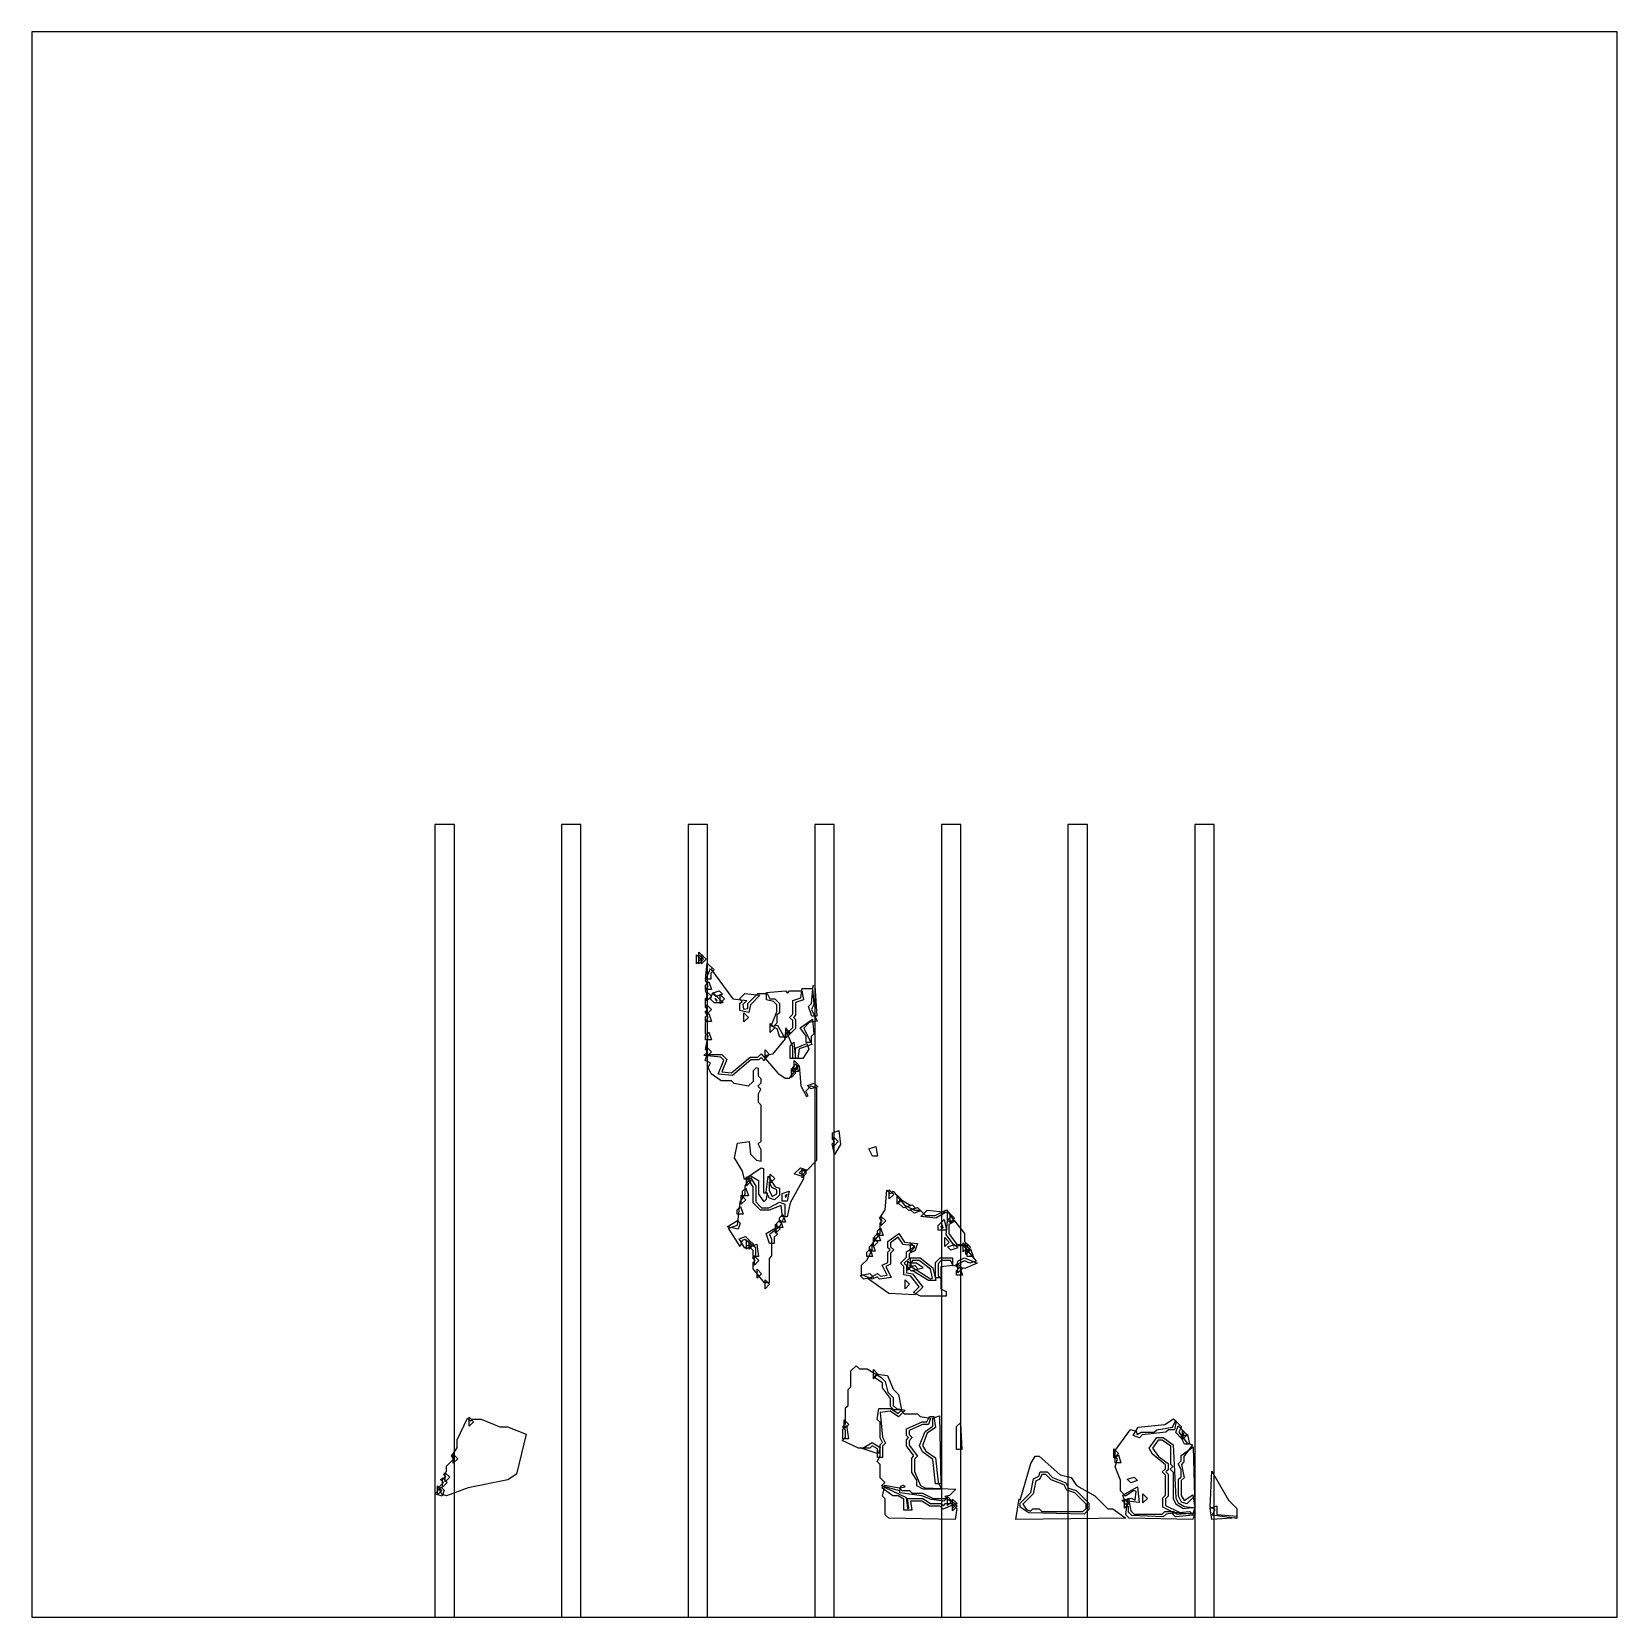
# Model space of a CAD drawing. Header units: millimetres. Extents: x 0 to 289, y 0 to 289.
import ezdxf

# ---------------------------------------------------------------- set-up
doc = ezdxf.new("R2010")
doc.units = ezdxf.units.MM
for name, color, linetype in [('CUT_OUTLINE', 5, 'Continuous'), ('CUT_SLOT', 1, 'Continuous'), ('ENG_D', 3, 'Continuous'), ('ENG_K', 2, 'Continuous'), ('ENG_L', 4, 'Continuous')]:
    doc.layers.add(name, color=color, linetype=linetype)

msp = doc.modelspace()

# ---------------------------------------------------------------- linework, layer by layer
at = {"layer": 'CUT_OUTLINE'}
msp.add_lwpolyline([(0, 0), (289.14, 0), (289.14, 289.14), (0, 289.14), (0, 0)], close=True, dxfattribs=at)
at = {"layer": 'CUT_SLOT'}
for points in [[(73.5, 0), (77.07, 0), (77.07, 144.57), (73.5, 144.57), (73.5, 0)], [(96.6, 0), (100.16, 0), (100.16, 144.57), (96.6, 144.57), (96.6, 0)], [(119.69, 0), (123.26, 0), (123.26, 144.57), (119.69, 144.57), (119.69, 0)], [(119.69, 0), (123.26, 0), (123.26, 144.57), (119.69, 144.57), (119.69, 0)], [(142.79, 0), (146.35, 0), (146.35, 144.57), (142.79, 144.57), (142.79, 0)], [(142.79, 0), (146.35, 0), (146.35, 144.57), (142.79, 144.57), (142.79, 0)], [(165.88, 0), (169.44, 0), (169.44, 144.57), (165.88, 144.57), (165.88, 0)], [(165.88, 0), (169.44, 0), (169.44, 144.57), (165.88, 144.57), (165.88, 0)], [(188.97, 0), (192.54, 0), (192.54, 144.57), (188.97, 144.57), (188.97, 0)], [(212.07, 0), (215.63, 0), (215.63, 144.57), (212.07, 144.57), (212.07, 0)]]:
    msp.add_lwpolyline(points, close=True, dxfattribs=at)
at = {"layer": 'ENG_D'}
for points in [[(121.68, 120.81), (122.5, 119.99), (121.68, 119.17), (121.68, 120.81)], [(122.86, 103.53), (123.34, 105.94), (122.88, 106.4), (122.88, 108.48), (123.34, 109.39), (122.83, 110.4), (123.27, 110.84), (122.88, 111.22), (122.88, 112.86), (123.31, 113.29), (122.85, 114.21), (123.34, 115.17), (122.86, 116.13), (123.79, 118.31), (127.83, 112.75), (130.4, 112.47), (129.65, 111.72), (129.82, 110.88), (130.59, 111.03), (130.59, 111.9), (132.42, 113.73), (134.12, 113.73), (134.6, 112.76), (135.51, 112.76), (136.38, 111.9), (136.38, 110.25), (135.89, 109.77), (135.89, 108.33), (135.42, 107.85), (136.02, 107.97), (137.39, 105.51), (135.06, 102.67), (133.91, 102.43), (133.59, 101.47), (133, 102.06), (132.62, 101.68), (131.16, 101.68), (127.78, 98.78), (125.19, 99.07), (126.21, 101.62), (125.67, 102.17), (122.59, 102.45), (123.27, 103.13), (122.86, 103.53)], [(124.58, 112.9), (124.89, 112.37), (125.02, 112.45), (124.58, 112.9)], [(138.79, 107.56), (138.79, 108.81), (138.2, 109.39), (138.79, 109.97), (138.79, 112.46), (140.25, 112.94), (140.5, 114.69), (142.38, 114.69), (142.65, 111.75), (142.19, 110.84), (143.24, 108.73), (141.8, 108.45), (140.77, 107.41), (142.26, 104.43), (139.97, 103.67), (139.72, 101.92), (138.79, 101.92), (138.79, 104.04), (137.78, 106.56), (138.79, 107.56)], [(138.54, 98.45), (138.54, 100.09), (139.37, 99.27), (138.54, 98.45)], [(138.79, 99.51), (138.79, 100.33), (139.37, 100.92), (139.84, 99.51), (138.79, 99.51)], [(142.71, 97.38), (143.33, 96.76), (142.09, 96.34), (141.47, 96.97), (142.71, 97.38)], [(146.25, 85.92), (146.25, 87.56), (147.08, 86.74), (146.25, 85.92)], [(140.17, 81.96), (141.4, 81.55), (140.3, 80.44), (139.06, 80.85), (140.17, 81.96)], [(132.04, 78.62), (132.04, 75.76), (133.1, 74.69), (134.39, 74.69), (136.36, 75.68), (137.34, 75.35), (137.34, 73.19), (136.33, 71.16), (134.51, 69.8), (134.93, 68.97), (134.93, 65.92), (134.45, 65.44), (134.45, 60.96), (133.61, 60.96), (131.56, 63.53), (131.56, 64.67), (131.94, 65.06), (131.46, 65.54), (132.04, 66.12), (132.04, 67.35), (130.07, 68.88), (129.58, 68.72), (129.22, 67.63), (127.09, 70.97), (128.68, 71.5), (129.16, 75.74), (130.11, 77.18), (130.11, 78.62), (131.08, 80.22), (132.04, 78.62)], [(134.52, 76.42), (133.96, 77.54), (134.28, 80.44), (135.57, 78.51), (136.38, 78.24), (136.38, 77), (135.48, 76.1), (134.52, 76.42)], [(134.69, 80.82), (135.51, 79.99), (134.69, 79.17), (134.69, 80.82)], [(136.86, 75.9), (136.86, 77.28), (138.14, 77.7), (137.78, 75.9), (136.86, 75.9)], [(156.62, 64.42), (155.73, 63.98), (156.74, 61.97), (154.6, 61.67), (154.16, 62.11), (153.25, 61.66), (151.31, 62.49), (151.31, 64.19), (152.32, 65.2), (153.24, 67.04), (153.24, 68.03), (154.69, 69.96), (154.69, 71.9), (155.07, 72.28), (154.62, 72.74), (155.66, 74.29), (155.93, 77.88), (156.62, 77.2), (157.12, 77.7), (159.18, 75.13), (161.01, 74.21), (162.02, 74.21), (162.98, 73.25), (164.75, 73.25), (166.81, 74.28), (168.3, 72.19), (167.22, 71.65), (167.22, 69.96), (168.72, 67.95), (169.74, 67.95), (172.2, 64.94), (171.05, 64.55), (170.11, 65.03), (168.07, 64.01), (167.55, 65.06), (165.87, 65.06), (165.29, 64.47), (165.29, 62.26), (165.77, 61.78), (165.77, 59.9), (166.74, 59.42), (166.74, 58.55), (162.1, 58.55), (160.79, 59.21), (161.84, 60.26), (160.34, 62.19), (159.03, 62.45), (159.03, 63.99), (158.44, 64.57), (159.51, 65.64), (159.51, 66.63), (160.95, 67.59), (160.95, 67.73), (158.89, 67.96), (158, 69.29), (156.62, 68.31), (156.62, 67.57), (157.2, 66.98), (156.62, 66.4), (156.62, 64.42)], [(166.22, 71), (166.11, 71.55), (165.81, 71.26), (165.92, 70.9), (166.22, 71)], [(130.35, 67.12), (130.35, 68.77), (131.18, 67.95), (130.35, 67.12)], [(161.05, 67.47), (160.23, 66.64), (160.23, 68.29), (161.05, 67.47)], [(168.17, 67.55), (168.09, 67.51), (168.12, 67.5), (168.17, 67.55)], [(170.35, 68.29), (171.17, 67.47), (170.35, 66.64), (170.35, 68.29)], [(161.83, 65.06), (160.61, 65.06), (160.07, 64.17), (163.88, 61.71), (164.28, 61.84), (163.87, 63.47), (161.83, 65.06)], [(168.9, 62.79), (168.9, 64.43), (169.73, 63.61), (168.9, 62.79)], [(159.27, 59.9), (159.27, 61.54), (160.09, 60.72), (159.27, 59.9)], [(156.11, 41.08), (157.1, 40.1), (157.1, 38.65), (157.7, 38.05), (159.27, 37.74), (158.09, 36.55), (156.56, 37.58), (154.71, 37.37), (155.16, 32.84), (155.7, 31.76), (155.17, 31.22), (155.17, 29.15), (154.21, 29.15), (154.21, 30.7), (153.28, 31.26), (152.86, 30.84), (150.78, 30.84), (147.77, 32.21), (148.42, 32.87), (148.42, 34.11), (147.84, 34.7), (148.42, 35.28), (148.42, 38.17), (148.91, 38.65), (148.91, 41.54), (149.39, 42.02), (149.39, 44.92), (150.35, 45.88), (150.93, 45.3), (152.35, 45.3), (154.84, 43.8), (155.63, 43.01), (156.11, 41.08)], [(79.75, 36.48), (80.58, 35.66), (79.75, 34.84), (79.75, 36.48)], [(160.47, 26.43), (160.47, 29.01), (160.88, 29.42), (159.51, 31.24), (159.51, 32.39), (159.89, 32.77), (159.51, 33.15), (159.51, 34.37), (162.35, 35.66), (163.21, 35.66), (163.7, 36.62), (164.53, 36.62), (164.83, 34.58), (163.32, 33.57), (162.43, 31.34), (163.06, 30.29), (164.79, 29.05), (165.28, 24.65), (165.92, 23.37), (162.58, 23.37), (161.43, 23.95), (161.43, 24.99), (160.47, 26.43)], [(210.11, 28.33), (209.64, 27.87), (210.13, 25.46), (209.62, 24.96), (209.62, 22.23), (210.18, 21.3), (211.74, 22.34), (212.07, 20.04), (210.06, 19.75), (208.72, 20.55), (208.18, 21.63), (208.18, 26.4), (207.6, 26.99), (208.08, 27.47), (207.7, 27.85), (207.7, 31.2), (206.17, 32.29), (205.41, 32.29), (204.38, 30.84), (205.46, 29.33), (207.21, 28.07), (207.21, 26.89), (206.83, 26.5), (207.21, 26.12), (207.21, 22.07), (206.73, 21.59), (206.73, 20.39), (209.22, 19.15), (206.85, 18.81), (206.35, 18.31), (200.6, 18.56), (199.99, 19.18), (199.99, 20.14), (198.77, 21.35), (200.5, 21.7), (201.23, 21.33), (201.41, 22.96), (200.99, 23.11), (199.47, 22.1), (198.54, 23.03), (198.54, 25.01), (197.56, 27.46), (198.02, 28.85), (197.58, 29.3), (197.58, 30.44), (200.38, 34.26), (201.38, 33.92), (201.57, 33.35), (202.34, 33.73), (204.71, 33.73), (205.17, 34.2), (208.02, 34.67), (208.59, 35.83), (209.68, 34.74), (209.18, 33.76), (210.73, 31.77), (211.7, 31.45), (210.11, 29.32), (210.11, 28.33)], [(210.69, 33.25), (209.87, 32.43), (209.87, 34.07), (210.69, 33.25)], [(76.86, 29.74), (77.68, 28.91), (76.86, 28.09), (76.86, 29.74)], [(76.24, 25.54), (75.42, 24.72), (75.42, 26.36), (76.24, 25.54)], [(192.76, 20.82), (192.76, 19.66), (191.89, 18.79), (181.84, 19.04), (180.23, 20.11), (180.23, 20.82), (182.18, 22.77), (182.67, 25.22), (183.65, 25.71), (183.91, 26.5), (185.15, 26.5), (186.15, 25.5), (188.6, 24.53), (189.07, 23.57), (190.48, 23.1), (192.76, 20.82)], [(74.69, 23.71), (75.21, 23.2), (74.85, 22.1), (73.52, 22.54), (74.69, 23.71)], [(74.93, 25.4), (75.76, 24.58), (74.93, 23.75), (74.93, 25.4)], [(158.64, 23.13), (160.09, 23.13), (160.57, 22.65), (162.46, 22.65), (164.38, 21.69), (166.8, 21.69), (168.47, 20.69), (166.2, 19.71), (165.67, 20.24), (163.77, 20.24), (162.33, 21.2), (160.27, 21.2), (160.51, 19.52), (159.03, 19.52), (159.03, 21.55), (157.99, 22.17), (157.02, 22.17), (155.04, 23.58), (155.57, 24.12), (158.18, 23.59), (158.64, 23.13)], [(167.94, 21.06), (168.76, 20.24), (167.94, 19.42), (167.94, 21.06)], [(219.74, 18.44), (219.74, 18.16), (215.2, 17.81), (214.9, 19.92), (216.13, 20.33), (216.13, 18.77), (219.74, 18.44)], [(207.89, 18.99), (211.16, 19.29), (211.84, 18.6), (208.57, 18.3), (207.89, 18.99)]]:
    msp.add_lwpolyline(points, close=True, dxfattribs=at)
at = {"layer": 'ENG_K'}
for points in [[(122.85, 116.38), (123.18, 119.31), (124.43, 118.06), (123.85, 117.48), (123.85, 116.38), (122.85, 116.38)], [(122.88, 114.45), (122.88, 115.27), (123.47, 115.86), (123.94, 114.45), (122.88, 114.45)], [(123.95, 113.25), (123.12, 112.42), (123.12, 114.07), (123.95, 113.25)], [(142.17, 111.91), (142.53, 115.18), (142.81, 115.17), (143.14, 109.63), (142.23, 109.63), (141.64, 111.38), (142.17, 111.91)], [(123.47, 110.08), (123.94, 108.67), (122.88, 108.67), (122.88, 109.49), (123.47, 110.08)], [(123.12, 110.01), (123.12, 111.66), (123.95, 110.84), (123.12, 110.01)], [(123.47, 106.7), (123.94, 105.29), (122.88, 105.29), (122.88, 106.12), (123.47, 106.7)], [(123.12, 102.3), (123.12, 103.95), (123.95, 103.13), (123.12, 102.3)], [(139.03, 99.89), (139.03, 101.54), (139.85, 100.72), (139.03, 99.89)], [(146.01, 88.36), (147.18, 88.75), (147.47, 86.2), (146.38, 84.4), (145.99, 86.34), (146.4, 86.74), (146.01, 87.12), (146.01, 88.36)], [(154.26, 84.09), (153.33, 84.09), (152.66, 85.44), (153.91, 85.85), (154.26, 84.09)], [(156.37, 77.93), (157.2, 77.1), (156.37, 76.28), (156.37, 77.93)], [(158.64, 76.14), (157.82, 75.32), (157.82, 76.96), (158.64, 76.14)], [(158.51, 76.2), (160.32, 75.11), (158.96, 74.66), (157.96, 75.66), (158.51, 76.2)], [(161.16, 74.59), (159.92, 74.18), (159.3, 74.8), (160.54, 75.21), (161.16, 74.59)], [(162.12, 74.11), (160.89, 73.7), (160.27, 74.32), (161.5, 74.73), (162.12, 74.11)], [(166.4, 72.53), (166.79, 70.6), (165.29, 70.6), (165.29, 71.42), (166.4, 72.53)], [(160.99, 66.85), (159.99, 66.35), (159.99, 65.44), (159.12, 64.57), (159.51, 64.19), (159.51, 62.84), (160.61, 62.62), (162.48, 60.22), (161.05, 58.79), (156.29, 59.04), (152.56, 61.7), (154.24, 62.71), (154.77, 62.18), (156.01, 62.36), (155.09, 64.2), (156.13, 64.72), (156.13, 66.6), (156.52, 66.98), (156.13, 67.37), (156.13, 68.55), (158.12, 69.97), (159.16, 68.42), (161.52, 68.15), (161.11, 66.93), (161.12, 66.92), (161.1, 66.91), (161.06, 66.78), (160.99, 66.85)], [(167.32, 68.43), (166.49, 67.61), (166.49, 69.25), (167.32, 68.43)], [(168.25, 67.98), (168.87, 67.36), (167.63, 66.95), (167.01, 67.57), (168.25, 67.98)], [(169.87, 66.64), (169.87, 68.29), (170.69, 67.47), (169.87, 66.64)], [(171.17, 66.98), (170.35, 66.16), (170.35, 67.81), (171.17, 66.98)], [(165.77, 63.88), (165.77, 61.92), (164.81, 61.92), (164.81, 64.67), (165.67, 65.54), (167.94, 65.54), (167.94, 64.12), (165.77, 63.88)], [(169.72, 62.41), (168.66, 62.41), (168.66, 63.23), (169.25, 63.82), (169.72, 62.41)], [(132.28, 61.82), (132.28, 63.47), (133.1, 62.65), (132.28, 61.82)], [(152.84, 62.67), (153.49, 62.02), (151.72, 61.66), (151.07, 62.31), (152.84, 62.67)], [(153.48, 45.16), (154.31, 44.33), (153.48, 43.51), (153.48, 45.16)], [(155.17, 42.76), (153.59, 43.81), (154.12, 44.35), (156.06, 44.07), (157.06, 41.58), (158.04, 40.6), (158.6, 37.83), (157.24, 37.83), (156.62, 38.45), (156.62, 39.92), (155.17, 41.84), (155.17, 42.76)], [(161.89, 31.31), (162.93, 33.89), (164.33, 34.83), (164.33, 36.32), (165.52, 36.72), (165.78, 24.34), (164.83, 24.34), (164.34, 28.78), (162.45, 30.2), (161.89, 31.31)], [(169.35, 35.49), (169.64, 30.6), (168.66, 30.6), (168.66, 34.8), (169.35, 35.49)], [(208.63, 33.67), (209.04, 34.9), (210.14, 33.8), (209.73, 32.56), (208.63, 33.67)], [(154.74, 30.95), (154.36, 29.81), (151.46, 30.78), (153.24, 31.85), (154.74, 30.95)], [(209.53, 32.91), (210.77, 33.32), (211.12, 31.56), (210.2, 31.56), (209.53, 32.91)], [(180.26, 21.35), (182.17, 28.05), (182.98, 29.4), (183.69, 29.4), (187.57, 26), (189.53, 25.51), (190.52, 24.03), (193.87, 22.12), (196.23, 19.76), (197.17, 19.76), (199.52, 18.08), (179.46, 17.83), (180.09, 21.6), (180.26, 21.35)], [(198.16, 29.88), (197.34, 29.05), (197.34, 30.7), (198.16, 29.88)], [(197.58, 28.19), (197.58, 29.01), (198.16, 29.6), (198.63, 28.19), (197.58, 28.19)], [(209.69, 21.01), (209.14, 22.11), (209.14, 25.16), (209.62, 25.64), (209.62, 26.93), (209.09, 28), (209.62, 28.53), (209.62, 29.52), (211.78, 31.06), (212.04, 22.07), (210.65, 20.69), (209.69, 21.01)], [(180.73, 20.64), (181.36, 19.7), (182.11, 19.33), (182.54, 19.76), (183.7, 19.76), (184.18, 19.28), (191.69, 19.28), (192.28, 19.86), (192.28, 20.62), (190.22, 22.68), (188.73, 23.17), (188.25, 24.15), (185.88, 25.09), (184.95, 26.02), (184.23, 26.02), (183.77, 25.1), (183.09, 24.87), (182.62, 22.53), (180.73, 20.64)], [(214.92, 20.09), (215.2, 26.62), (218.25, 21.35), (219.74, 19.86), (219.74, 18.04), (215.28, 18.6), (215.81, 19.65), (214.92, 20.09)], [(159.71, 19.84), (159.96, 19.92), (159.71, 21.69), (162.47, 21.69), (163.92, 20.72), (165.87, 20.72), (166.25, 20.34), (166.64, 20.72), (167.8, 20.72), (168.68, 19.84), (168.39, 17.83), (156.27, 18.07), (155.65, 18.69), (155.65, 21.59), (155.15, 22.09), (155.48, 23.72), (159.49, 21.85), (159.71, 19.84)], [(199.26, 19.9), (199.26, 21.54), (200.09, 20.72), (199.26, 19.9)], [(199.49, 18.71), (199.91, 21.68), (199.99, 21.69), (200.45, 19.39), (201.05, 18.79), (206.15, 18.79), (206.63, 19.28), (208.28, 19.28), (208.75, 18.8), (212.14, 19.06), (211.72, 17.83), (200.13, 18.07), (199.49, 18.71)]]:
    msp.add_lwpolyline(points, close=True, dxfattribs=at)
at = {"layer": 'ENG_L'}
for points in [[(121.2, 119.17), (121.2, 120.81), (122.02, 119.99), (121.2, 119.17)], [(122.5, 120.47), (121.68, 119.65), (121.68, 121.3), (122.5, 120.47)], [(122.16, 119.17), (122.16, 120.81), (122.98, 119.99), (122.16, 119.17)], [(123.81, 112.7), (124.22, 113.93), (126.12, 112.04), (124.47, 112.04), (123.81, 112.7)], [(124.75, 113.21), (124.12, 113.83), (125.36, 114.24), (125.98, 113.62), (124.75, 113.21)], [(126.36, 112.76), (125.53, 111.94), (125.53, 113.59), (126.36, 112.76)], [(131.06, 111.68), (130.78, 110.31), (129.15, 110.64), (129.15, 111.9), (129.53, 112.28), (129.05, 112.76), (130.02, 113.74), (132.8, 113.43), (131.06, 111.68)], [(138.2, 114.21), (140.43, 114.21), (140.75, 112.6), (139.27, 112.11), (139.27, 109.77), (138.89, 109.39), (139.27, 109.01), (139.27, 107.36), (138.27, 106.36), (137.51, 107.5), (137.31, 105.78), (136.44, 105.78), (135.94, 107.29), (134.87, 107.83), (135.89, 110.4), (135.89, 111.7), (135.29, 112.3), (133.97, 112.57), (133.97, 113.95), (137.43, 114.22), (137.82, 113.83), (138.2, 114.21)], [(130.69, 109.39), (129.87, 108.57), (129.87, 110.21), (130.69, 109.39)], [(134.69, 106.64), (134.69, 108.29), (135.51, 107.46), (134.69, 106.64)], [(137.58, 107.32), (138.4, 106.5), (137.58, 105.68), (137.58, 107.32)], [(142.35, 109.1), (142.65, 106.41), (142.16, 105.92), (142.16, 104.81), (141.2, 104.81), (141.2, 105.94), (140.14, 107.52), (142.35, 109.1)], [(138.3, 104.19), (138.97, 104.86), (139.3, 101.92), (138.3, 101.92), (138.3, 104.19)], [(141.34, 104.65), (141.7, 103.57), (140.6, 101.92), (139.27, 101.92), (139.27, 103.77), (141.34, 104.65)], [(134.2, 77.34), (133.48, 77.34), (133.48, 81.75), (133.04, 81.9), (129.95, 79.84), (129.64, 81.35), (128.17, 83.81), (128.7, 86.47), (130.81, 86.77), (131.06, 84.44), (132.16, 83.35), (133, 83.18), (133, 85.24), (132.47, 86.31), (133, 86.84), (133, 93.39), (132.52, 93.87), (132.52, 95.47), (132.95, 96.33), (132.42, 96.86), (133, 97.44), (133, 98.21), (132.52, 98.69), (132.52, 100.06), (132.1, 100.2), (131.56, 99.65), (131.56, 97.72), (130.67, 96.84), (128.07, 97.36), (127.6, 97.82), (125.7, 97.82), (123.9, 99.11), (123.34, 100.23), (123.76, 101.09), (122.83, 101.56), (123.19, 102.64), (125.87, 102.64), (126.78, 101.74), (125.87, 99.47), (127.62, 99.28), (130.99, 102.16), (132.42, 102.16), (133.02, 102.76), (136.06, 99.21), (137.41, 98.31), (138.18, 98.31), (139.94, 100.65), (140.23, 96.93), (141.31, 94.98), (141.58, 95.07), (141.14, 95.94), (142.09, 96.9), (143.12, 96.55), (143.12, 83.27), (141.29, 81.44), (140.33, 81.44), (139.92, 81.02), (140.71, 80.63), (140.71, 79.93), (138.29, 75.57), (137.78, 73.01), (136.88, 73.01), (136.65, 75.08), (134.49, 74.21), (132.9, 74.21), (131.56, 75.56), (131.56, 78.48), (130.52, 80.03), (131.04, 80.54), (132.52, 79.65), (132.52, 77.18), (133.52, 75.79), (133.99, 76.26), (134.2, 77.34)], [(133.73, 101.82), (133.73, 103.47), (134.55, 102.64), (133.73, 101.82)], [(140.47, 80.14), (140.47, 81.78), (141.29, 80.96), (140.47, 80.14)], [(129.63, 76.86), (129.63, 77.68), (130.22, 78.27), (130.69, 76.86), (129.63, 76.86)], [(130.35, 80.34), (131.18, 79.51), (130.35, 78.69), (130.35, 80.34)], [(134.45, 77.88), (135.03, 76.72), (135.89, 77.24), (135.89, 77.92), (134.99, 78.37), (134.46, 79.43), (134.45, 79.41), (134.45, 77.88)], [(129.39, 76.96), (130.21, 76.14), (129.39, 75.32), (129.39, 76.96)], [(137.76, 77.07), (137.76, 77.07), (137.38, 76.94), (137.45, 76.56), (137.76, 77.07)], [(128.7, 72.35), (129.18, 71.87), (128.83, 70.8), (126.8, 71.21), (128.7, 72.35)], [(129.72, 73.49), (128.67, 73.49), (128.67, 74.31), (129.25, 74.9), (129.72, 73.49)], [(135.89, 71.08), (135.89, 71.9), (136.48, 72.49), (136.95, 71.08), (135.89, 71.08)], [(137.43, 72.04), (136.38, 72.04), (136.38, 72.87), (136.96, 73.45), (137.43, 72.04)], [(154.93, 71.46), (154.93, 73.11), (155.75, 72.28), (154.93, 71.46)], [(163.27, 74.22), (166.77, 73.9), (164.86, 72.76), (162.11, 73.06), (163.27, 74.22)], [(166.98, 72.43), (166.98, 74.07), (167.8, 73.25), (166.98, 72.43)], [(168.28, 72.77), (167.46, 71.94), (167.46, 73.59), (168.28, 72.77)], [(130.18, 69.43), (131.18, 68.43), (130.06, 67.32), (129.03, 69.04), (130.18, 69.43)], [(134.52, 68.19), (133.92, 69.98), (135.55, 70.96), (135.93, 69.81), (135.41, 69.29), (135.41, 68.19), (134.52, 68.19)], [(135.65, 70.02), (135.65, 71.66), (136.48, 70.84), (135.65, 70.02)], [(153.72, 68.67), (153.72, 69.49), (154.31, 70.08), (154.78, 68.67), (153.72, 68.67)], [(155.26, 69.63), (154.21, 69.63), (154.21, 70.46), (154.79, 71.04), (155.26, 69.63)], [(168.3, 72.28), (170.11, 69.96), (170.11, 68.53), (170.93, 67.71), (168.3, 67.71), (166.73, 69.81), (167, 72.28), (168.3, 72.28)], [(130.83, 67.12), (130.83, 68.77), (131.66, 67.95), (130.83, 67.12)], [(131.56, 66.88), (130.87, 67.57), (132.24, 68.03), (132.56, 65.78), (131.56, 65.78), (131.56, 66.88)], [(152.28, 65.78), (152.28, 66.6), (152.87, 67.19), (153.34, 65.78), (152.28, 65.78)], [(153.35, 68.15), (153.82, 66.74), (152.76, 66.74), (152.76, 67.57), (153.35, 68.15)], [(153.48, 67.61), (153.48, 69.25), (154.31, 68.43), (153.48, 67.61)], [(171.65, 65.78), (170.59, 65.78), (170.59, 66.6), (171.18, 67.19), (171.65, 65.78)], [(132.62, 65.06), (131.8, 64.23), (131.8, 65.88), (132.62, 65.06)], [(159.75, 64.91), (160.57, 64.09), (159.75, 63.27), (159.75, 64.91)], [(159.78, 63.72), (161.02, 64.13), (161.64, 63.5), (160.41, 63.09), (159.78, 63.72)], [(160.23, 64.57), (160.23, 65.54), (162, 65.54), (164.3, 63.75), (164.88, 61.44), (163.54, 61.44), (160.57, 63.22), (162.56, 63.72), (161.36, 64.57), (160.23, 64.57)], [(172.41, 64.57), (170.13, 63.6), (168.59, 63.91), (168.95, 64.99), (170.1, 65.56), (172.41, 64.57)], [(134.55, 60.72), (133.73, 59.9), (133.73, 61.54), (134.55, 60.72)], [(158.3, 23.33), (158.22, 23.08), (154.95, 23.97), (155.55, 24.58), (154.69, 25.44), (154.69, 27.85), (154.15, 28.38), (154.69, 29.45), (154.69, 31.42), (155.12, 31.85), (154.69, 32.71), (154.69, 35.56), (154.19, 36.06), (154.48, 38.07), (156.69, 38.07), (158.03, 37.17), (158.54, 37.69), (159.12, 37.11), (161.53, 37.11), (162.03, 36.61), (163.92, 36.34), (163.54, 35.18), (162.45, 35.18), (159.99, 34.06), (159.99, 33.35), (160.57, 32.77), (159.99, 32.19), (159.99, 31.4), (161.51, 29.37), (160.95, 28.81), (160.95, 26.56), (162.1, 24.03), (162.94, 23.61), (168.5, 23.35), (167.34, 22.19), (166.5, 22.02), (166.84, 21.69), (166.34, 21.19), (164.02, 21.45), (162.33, 22.17), (158.3, 22.68), (158.3, 23.33)], [(75.66, 22.15), (74.76, 22.45), (74.16, 23.66), (75.08, 24.58), (74.53, 25.12), (75.49, 25.61), (75.08, 26.02), (75.66, 26.6), (75.66, 27.57), (77, 28.91), (76.55, 29.36), (77.58, 30.91), (77.58, 32.34), (79.44, 36.31), (79.99, 35.76), (80.38, 36.14), (81.97, 36.14), (85.34, 34.7), (86.79, 34.7), (90.16, 33.4), (88.4, 26.12), (86.83, 25.07), (79.58, 23.62), (75.66, 22.15)], [(148.94, 32.53), (147.94, 32.53), (147.94, 34.31), (148.59, 34.97), (148.94, 32.53)], [(148.18, 34.36), (148.18, 36), (149.01, 35.18), (148.18, 34.36)], [(206.65, 35.17), (208.21, 36.21), (208.68, 35.74), (208.38, 34.21), (207.31, 34.21), (206.84, 33.74), (202.51, 33.26), (201.98, 32.73), (200.83, 33.12), (201.77, 34.68), (206.65, 35.17)], [(208.17, 31.45), (208.66, 21.75), (209.09, 20.89), (210.19, 20.23), (212.11, 19.96), (211.72, 18.78), (208.35, 19.04), (206.25, 20.09), (206.25, 21.79), (206.73, 22.27), (206.73, 25.92), (206.15, 26.5), (206.73, 27.09), (206.73, 27.83), (204.37, 29.72), (203.8, 30.86), (205.16, 32.77), (206.33, 32.77), (208.17, 31.45)], [(73.97, 23.95), (74.79, 23.13), (73.97, 22.31), (73.97, 23.95)], [(158.39, 23.59), (159.26, 23.76), (158.96, 24.06), (158.49, 23.9), (158.39, 23.59)], [(199.32, 21.22), (198.97, 22.28), (201.63, 23.76), (201.95, 20.93), (199.32, 21.22)], [(199.78, 25.16), (201.02, 25.58), (201.64, 24.95), (200.4, 24.54), (199.78, 25.16)], [(166.98, 22.03), (167.8, 21.2), (166.98, 20.38), (166.98, 22.03)], [(167.94, 21.54), (168.76, 20.72), (167.94, 19.9), (167.94, 21.54)], [(203.46, 21.69), (202.64, 20.86), (202.64, 22.51), (203.46, 21.69)]]:
    msp.add_lwpolyline(points, close=True, dxfattribs=at)

doc.saveas('drawing.dxf')
